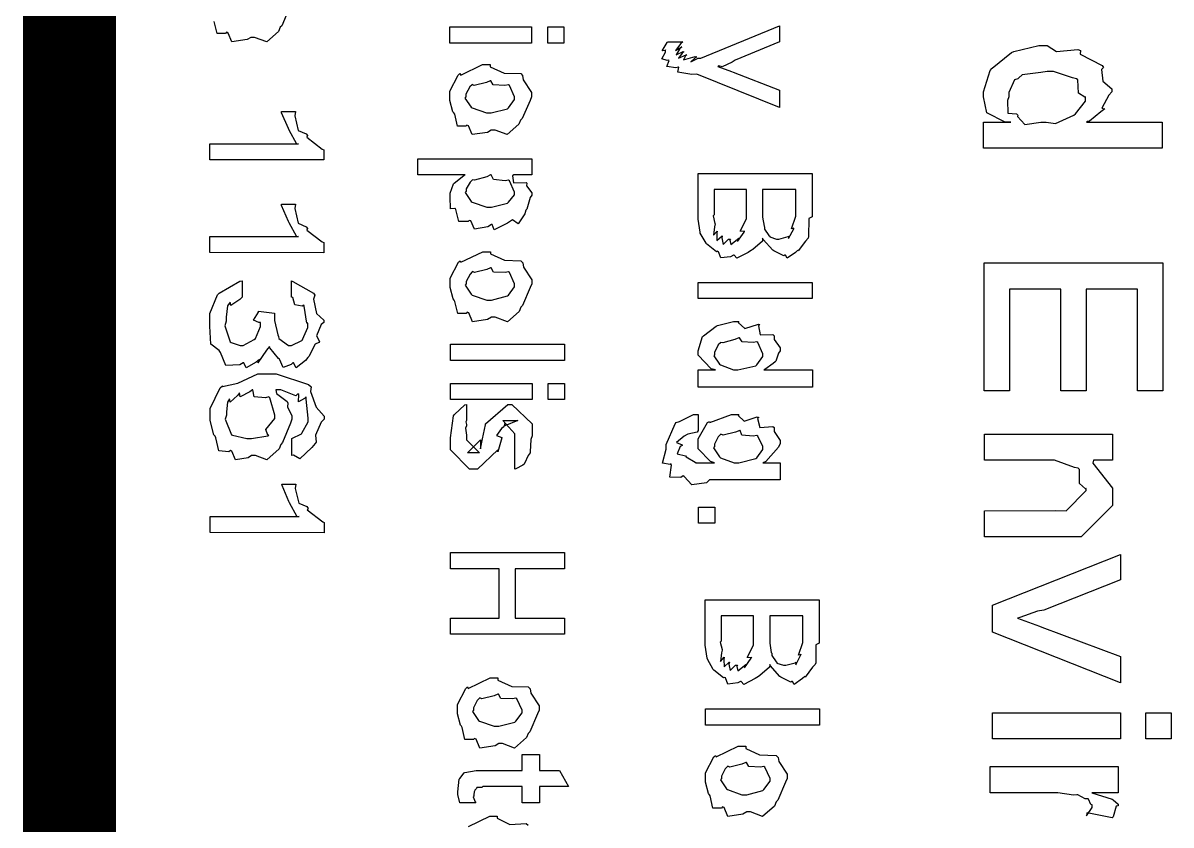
# Model space of a CAD drawing. Extents: x 0.1 to 11.6, y 0.3 to 16.3.
# Drawn here: x 1.585 to 1.8319, y 1.9032 to 2.0757 of the extents above; entities that cross this region are included whole.
import ezdxf

# ---------------------------------------------------------------- set-up
doc = ezdxf.new("R2010")
doc.units = 0
doc.header["$MEASUREMENT"] = 0

msp = doc.modelspace()

# ---------------------------------------------------------------- linework, layer by layer
at = {"color": 0, "const_width": 0.02}
msp.add_lwpolyline([(1.595, 0.520019), (1.595, 4.17665)], dxfattribs=at)
at = {"color": 0}
for points in [[(1.64236, 2.07904), (1.64068, 2.07514), (1.64031, 2.07482), (1.63997, 2.07389), (1.63743, 2.07167), (1.63482, 2.07264), (1.634, 2.07264), (1.63319, 2.07215), (1.62993, 2.07167), (1.62912, 2.07357), (1.62879, 2.07374), (1.62858, 2.07346), (1.62674, 2.07346), (1.62614, 2.07607)], [(1.68083, 1.90289), (1.68539, 1.90511), (1.68696, 1.90511), (1.68696, 1.90468), (1.68972, 1.90332), (1.69325, 1.90349), (1.69368, 1.90317)]]:
    msp.add_lwpolyline(points, dxfattribs=at)
for points in [[(1.67681, 2.07488), (1.69439, 2.07488), (1.69439, 2.0714), (1.67681, 2.0714), (1.67681, 2.07488)], [(1.69786, 2.07488), (1.70133, 2.07488), (1.70133, 2.0714), (1.69786, 2.0714), (1.69786, 2.07488)], [(1.72364, 2.07167), (1.72689, 2.07167), (1.72646, 2.07129), (1.72537, 2.06982), (1.72667, 2.07058), (1.72667, 2.07058), (1.72629, 2.07026), (1.72547, 2.06885), (1.727, 2.06961), (1.72711, 2.0695), (1.72678, 2.06922), (1.72601, 2.06814), (1.72765, 2.0689), (1.72775, 2.06885), (1.72749, 2.06868), (1.72706, 2.06782), (1.7296, 2.06853), (1.72993, 2.06842), (1.72954, 2.06825), (1.72862, 2.06739), (1.73025, 2.06819), (1.73079, 2.06819), (1.74772, 2.07514), (1.74772, 2.07167), (1.73817, 2.06776), (1.73753, 2.06733), (1.73535, 2.06629), (1.73465, 2.06651), (1.73449, 2.06646), (1.73443, 2.0664), (1.73742, 2.06526), (1.73774, 2.06515), (1.74772, 2.06125), (1.74772, 2.05757), (1.72993, 2.06472), (1.72889, 2.06467), (1.72586, 2.06517), (1.72607, 2.06625), (1.72601, 2.06625), (1.72542, 2.06608), (1.72347, 2.06635), (1.72396, 2.06765), (1.72385, 2.06776), (1.72358, 2.06765), (1.72239, 2.06799), (1.72319, 2.06944), (1.72319, 2.06993), (1.7231, 2.06982), (1.72244, 2.06976), (1.72353, 2.07156), (1.72364, 2.07167)], [(1.79161, 2.05442), (1.79747, 2.05442), (1.79622, 2.05436), (1.79232, 2.05643), (1.79161, 2.05985), (1.79161, 2.06093), (1.79161, 2.06093), (1.79303, 2.06554), (1.79335, 2.06592), (1.79346, 2.06603), (1.79758, 2.06939), (1.79812, 2.06961), (1.79812, 2.06961), (1.8035, 2.0709), (1.80528, 2.07092), (1.80528, 2.07092), (1.80729, 2.06961), (1.8119, 2.07004), (1.81244, 2.06982), (1.81239, 2.06901), (1.81711, 2.06657), (1.81743, 2.06614), (1.817, 2.06575), (1.81722, 2.06321), (1.81917, 2.06153), (1.81917, 2.06093), (1.81853, 2.06017), (1.81706, 2.0574), (1.81765, 2.05724), (1.81765, 2.05724), (1.81683, 2.05658), (1.81435, 2.05464), (1.81386, 2.05453), (1.81375, 2.05442), (1.83003, 2.05442), (1.83003, 2.04878), (1.79161, 2.04878), (1.79161, 2.05442)], [(1.68549, 2.06679), (1.68549, 2.06629), (1.68847, 2.06494), (1.69206, 2.06483), (1.69243, 2.0644), (1.6926, 2.06347), (1.69439, 2.06076), (1.69439, 2.05985), (1.69407, 2.05908), (1.69239, 2.05518), (1.692, 2.05485), (1.69168, 2.05393), (1.68912, 2.05171), (1.68653, 2.05268), (1.68571, 2.05268), (1.6849, 2.05219), (1.68164, 2.05171), (1.68083, 2.0536), (1.6805, 2.05376), (1.68028, 2.0535), (1.67844, 2.0535), (1.67785, 2.0561), (1.67768, 2.05638), (1.67746, 2.05664), (1.67681, 2.05908), (1.67681, 2.05985), (1.67681, 2.06108), (1.6786, 2.06451), (1.67899, 2.06483), (1.67914, 2.06451), (1.68386, 2.06679), (1.68549, 2.06679)], [(1.80528, 2.06526), (1.80393, 2.06511), (1.79992, 2.06456), (1.79921, 2.06396), (1.79899, 2.06375), (1.79824, 2.06347), (1.79704, 2.06076), (1.79704, 2.05985), (1.79676, 2.05908), (1.79682, 2.05632), (1.79867, 2.05621), (1.79899, 2.05593), (1.79889, 2.05561), (1.80051, 2.05387), (1.80393, 2.05442), (1.80507, 2.05442), (1.80507, 2.05442), (1.80707, 2.05414), (1.81104, 2.05587), (1.81136, 2.05615), (1.81136, 2.05615), (1.81353, 2.05892), (1.81353, 2.05985), (1.81338, 2.05979), (1.81201, 2.06065), (1.8119, 2.06353), (1.81158, 2.06375), (1.81071, 2.06392), (1.80664, 2.06526), (1.80528, 2.06526)], [(1.68549, 2.06332), (1.68468, 2.06293), (1.68207, 2.06228), (1.68164, 2.0625), (1.68158, 2.06244), (1.6811, 2.06196), (1.68028, 2.06039), (1.68028, 2.05985), (1.68007, 2.05957), (1.68137, 2.05763), (1.68158, 2.05746), (1.68158, 2.05746), (1.68468, 2.05638), (1.68571, 2.05638), (1.68571, 2.05638), (1.68918, 2.05729), (1.6894, 2.05746), (1.6894, 2.05746), (1.69069, 2.05925), (1.69069, 2.05985), (1.69069, 2.05985), (1.68961, 2.06228), (1.6894, 2.06244), (1.68864, 2.06228), (1.68614, 2.06239), (1.68565, 2.06332), (1.68549, 2.06332)], [(1.62517, 2.04628), (1.62517, 2.04975), (1.64426, 2.04975), (1.64388, 2.04969), (1.64225, 2.05268), (1.64208, 2.053), (1.64208, 2.053), (1.64063, 2.05642), (1.64057, 2.05669), (1.64361, 2.05669), (1.64344, 2.05578), (1.64421, 2.05263), (1.64594, 2.05186), (1.64621, 2.05149), (1.64606, 2.05117), (1.64936, 2.04861), (1.64968, 2.04844), (1.64968, 2.04628), (1.62517, 2.04628)], [(1.66992, 2.0465), (1.69444, 2.0465), (1.69444, 2.04303), (1.69054, 2.04303), (1.69032, 2.04286), (1.69049, 2.04133), (1.69319, 2.04144), (1.69336, 2.04129), (1.69331, 2.04069), (1.69444, 2.03922), (1.69444, 2.03868), (1.69412, 2.03819), (1.69336, 2.03569), (1.69314, 2.03543), (1.69293, 2.03467), (1.69151, 2.0325), (1.69032, 2.03336), (1.6901, 2.03326), (1.68924, 2.03265), (1.68636, 2.03125), (1.68588, 2.03239), (1.68576, 2.03239), (1.685, 2.0319), (1.68212, 2.03136), (1.68132, 2.03315), (1.68099, 2.03326), (1.68072, 2.03299), (1.67871, 2.03299), (1.67811, 2.0356), (1.67796, 2.03586), (1.6779, 2.03581), (1.67697, 2.03575), (1.67686, 2.03831), (1.67686, 2.03911), (1.67686, 2.03911), (1.67757, 2.04112), (1.67774, 2.04129), (1.67774, 2.04129), (1.67985, 2.04292), (1.68013, 2.04303), (1.66992, 2.04303), (1.66992, 2.0465)], [(1.68554, 2.04303), (1.68474, 2.04264), (1.68212, 2.04193), (1.68169, 2.04199), (1.68164, 2.04193), (1.68115, 2.0415), (1.68033, 2.04004), (1.68033, 2.03956), (1.68013, 2.03928), (1.68143, 2.03732), (1.68164, 2.03717), (1.68164, 2.03717), (1.68474, 2.03608), (1.68576, 2.03608), (1.68576, 2.03608), (1.68924, 2.037), (1.68946, 2.03717), (1.68946, 2.03717), (1.69075, 2.03879), (1.69075, 2.03933), (1.69075, 2.03933), (1.68967, 2.04178), (1.68946, 2.04193), (1.68869, 2.04178), (1.68619, 2.04204), (1.68571, 2.04303), (1.68554, 2.04303)], [(1.73019, 2.04335), (1.75472, 2.04335), (1.75472, 2.03401), (1.75401, 2.03364), (1.75396, 2.02979), (1.75385, 2.02946), (1.75331, 2.02881), (1.75174, 2.02669), (1.75168, 2.02686), (1.75168, 2.02686), (1.75114, 2.02636), (1.74935, 2.02513), (1.74897, 2.02576), (1.74886, 2.02576), (1.74864, 2.02561), (1.74647, 2.02669), (1.74625, 2.02686), (1.74625, 2.02686), (1.74419, 2.02918), (1.74408, 2.02946), (1.74403, 2.02881), (1.74197, 2.02701), (1.74169, 2.02686), (1.74094, 2.02636), (1.7385, 2.02513), (1.73796, 2.02576), (1.73779, 2.02576), (1.73719, 2.02544), (1.73508, 2.02518), (1.7346, 2.02653), (1.73432, 2.02664), (1.73415, 2.02653), (1.73204, 2.02821), (1.73193, 2.02838), (1.73193, 2.02838), (1.73068, 2.03054), (1.73063, 2.03076), (1.73063, 2.03076), (1.73019, 2.03353), (1.73019, 2.03444), (1.73019, 2.04335)], [(1.73367, 2.03988), (1.73367, 2.03446), (1.73346, 2.03424), (1.73383, 2.03261), (1.73389, 2.0325), (1.73372, 2.0319), (1.73351, 2.03006), (1.73432, 2.03097), (1.73432, 2.03097), (1.73421, 2.03049), (1.73426, 2.02892), (1.73535, 2.02994), (1.7354, 2.02989), (1.73529, 2.02951), (1.73557, 2.02811), (1.73671, 2.02924), (1.73714, 2.02924), (1.73703, 2.02903), (1.73725, 2.02806), (1.73893, 2.02946), (1.7391, 2.02946), (1.73893, 2.02929), (1.73867, 2.02869), (1.74013, 2.03076), (1.74018, 2.03097), (1.74007, 2.03088), (1.73926, 2.03093), (1.74061, 2.03358), (1.74061, 2.03444), (1.74061, 2.03988), (1.73367, 2.03988)], [(1.74408, 2.03988), (1.74408, 2.03467), (1.74408, 2.03396), (1.74442, 2.03201), (1.74451, 2.03185), (1.74451, 2.03136), (1.74544, 2.03), (1.74561, 2.02989), (1.74561, 2.02974), (1.74707, 2.02924), (1.74756, 2.02924), (1.74756, 2.02924), (1.74957, 2.02979), (1.74972, 2.02989), (1.74968, 2.02979), (1.74968, 2.02935), (1.75076, 2.03147), (1.75082, 2.03162), (1.75076, 2.03157), (1.75028, 2.03142), (1.75125, 2.03418), (1.75125, 2.0351), (1.75125, 2.03988), (1.74408, 2.03988)], [(1.62517, 2.02632), (1.62517, 2.02978), (1.64426, 2.02979), (1.64388, 2.02974), (1.64225, 2.03271), (1.64208, 2.03304), (1.64208, 2.03304), (1.64063, 2.03646), (1.64057, 2.03672), (1.64361, 2.03672), (1.64344, 2.03581), (1.64421, 2.03267), (1.64594, 2.0319), (1.64621, 2.03151), (1.64606, 2.03119), (1.64936, 2.02864), (1.64968, 2.02849), (1.64968, 2.02631), (1.62517, 2.02632)], [(1.68554, 2.02653), (1.68554, 2.02604), (1.68853, 2.02468), (1.69211, 2.02458), (1.69249, 2.02414), (1.69265, 2.02322), (1.69444, 2.0205), (1.69444, 2.01958), (1.69412, 2.01882), (1.69243, 2.01492), (1.69206, 2.0146), (1.69174, 2.01367), (1.68918, 2.01144), (1.68658, 2.01243), (1.68576, 2.01243), (1.68494, 2.01193), (1.68169, 2.01144), (1.68088, 2.01335), (1.68056, 2.01351), (1.68033, 2.01324), (1.6785, 2.01324), (1.6779, 2.01585), (1.67774, 2.01611), (1.67751, 2.01639), (1.67686, 2.01882), (1.67686, 2.01958), (1.67686, 2.02083), (1.67865, 2.02425), (1.67904, 2.02458), (1.67919, 2.02425), (1.68392, 2.02653), (1.68554, 2.02653)], [(1.68554, 2.02306), (1.68474, 2.02268), (1.68212, 2.02203), (1.68169, 2.02225), (1.68164, 2.02219), (1.68115, 2.02171), (1.68033, 2.02013), (1.68033, 2.01958), (1.68013, 2.01932), (1.68143, 2.01736), (1.68164, 2.01719), (1.68164, 2.01719), (1.68474, 2.01611), (1.68576, 2.01611), (1.68576, 2.01611), (1.68924, 2.01704), (1.68946, 2.01719), (1.68946, 2.01719), (1.69075, 2.01899), (1.69075, 2.01958), (1.69075, 2.01958), (1.68967, 2.02203), (1.68946, 2.02219), (1.68869, 2.02203), (1.68619, 2.02214), (1.68571, 2.02306), (1.68554, 2.02306)], [(1.79172, 2.02414), (1.83014, 2.02414), (1.83014, 1.99658), (1.82471, 1.99658), (1.82471, 2.0185), (1.81364, 2.0185), (1.81364, 1.99658), (1.80821, 1.99658), (1.80821, 2.0185), (1.79715, 2.0185), (1.79715, 1.99658), (1.79172, 1.99658), (1.79172, 2.02414)], [(1.63217, 2.02024), (1.63217, 2.01676), (1.63167, 2.01622), (1.62972, 2.01492), (1.62956, 2.01568), (1.62956, 2.01568), (1.62901, 2.01486), (1.62869, 2.01243), (1.62869, 2.01156), (1.62842, 2.01058), (1.62956, 2.00711), (1.62978, 2.007), (1.62978, 2.007), (1.63172, 2.00635), (1.63237, 2.00635), (1.63237, 2.00635), (1.63476, 2.00765), (1.63499, 2.00786), (1.63499, 2.00786), (1.63607, 2.01047), (1.63607, 2.01133), (1.63574, 2.01129), (1.63456, 2.01178), (1.63569, 2.01351), (1.63564, 2.01372), (1.63911, 2.01329), (1.63911, 2.01318), (1.63911, 2.01296), (1.63911, 2.01286), (1.63911, 2.01172), (1.63981, 2.00863), (1.63997, 2.00831), (1.64003, 2.00782), (1.64208, 2.00635), (1.64279, 2.00635), (1.64279, 2.00635), (1.64501, 2.00743), (1.64518, 2.00765), (1.64512, 2.00765), (1.64626, 2.01025), (1.64626, 2.01112), (1.64606, 2.01112), (1.64551, 2.01481), (1.6454, 2.01503), (1.64507, 2.01481), (1.6435, 2.01508), (1.64301, 2.01671), (1.64279, 2.01676), (1.64279, 2.02024), (1.64301, 2.02013), (1.64746, 2.01764), (1.64779, 2.01719), (1.64751, 2.01633), (1.64811, 2.01324), (1.64974, 2.01182), (1.64974, 2.01133), (1.64914, 2.01085), (1.64811, 2.00846), (1.64876, 2.00721), (1.64865, 2.007), (1.64785, 2.00667), (1.64649, 2.00396), (1.64626, 2.00375), (1.64578, 2.00314), (1.64378, 2.00157), (1.64318, 2.00265), (1.64301, 2.00265), (1.64268, 2.00228), (1.64094, 2.00163), (1.64019, 2.00342), (1.63997, 2.00353), (1.63997, 2.00353), (1.63813, 2.00586), (1.63801, 2.00612), (1.63737, 2.00532), (1.63553, 2.00265), (1.63585, 2.00331), (1.63585, 2.00331), (1.63519, 2.00276), (1.63297, 2.00151), (1.63249, 2.00265), (1.63237, 2.00265), (1.63167, 2.00217), (1.62864, 2.00206), (1.6275, 2.00483), (1.62717, 2.00526), (1.62717, 2.00526), (1.62543, 2.00661), (1.62522, 2.01053), (1.62522, 2.01178), (1.62522, 2.01324), (1.62685, 2.01725), (1.62717, 2.01764), (1.62717, 2.01764), (1.63162, 2.02018), (1.63217, 2.02024)], [(1.73019, 2.0199), (1.75472, 2.0199), (1.75472, 2.01643), (1.73019, 2.01643), (1.73019, 2.0199)], [(1.73025, 2.00108), (1.73394, 2.00108), (1.73301, 2.00131), (1.73025, 2.00424), (1.73025, 2.00521), (1.73025, 2.00521), (1.73112, 2.00825), (1.73133, 2.00846), (1.73133, 2.00846), (1.73406, 2.01053), (1.73438, 2.01064), (1.73438, 2.01064), (1.73779, 2.0115), (1.73893, 2.0115), (1.73882, 2.01129), (1.74024, 2.01004), (1.74317, 2.01096), (1.74349, 2.01085), (1.74322, 2.01058), (1.74354, 2.00863), (1.74631, 2.00874), (1.74653, 2.00846), (1.74653, 2.00765), (1.74783, 2.00586), (1.74783, 2.00521), (1.7475, 2.00467), (1.7469, 2.00299), (1.74675, 2.00282), (1.74636, 2.0025), (1.74457, 2.00119), (1.74436, 2.00108), (1.75478, 2.00108), (1.75478, 1.99739), (1.73025, 1.99739), (1.73025, 2.00108)], [(1.73893, 2.00803), (1.73812, 2.00765), (1.73551, 2.00694), (1.73508, 2.007), (1.73503, 2.00694), (1.73454, 2.00646), (1.73372, 2.00487), (1.73372, 2.00433), (1.73356, 2.00412), (1.73481, 2.00233), (1.73503, 2.00217), (1.73503, 2.00217), (1.73779, 2.00108), (1.73872, 2.00108), (1.73872, 2.00108), (1.74263, 2.002), (1.74283, 2.00217), (1.74283, 2.00217), (1.74414, 2.00396), (1.74414, 2.00456), (1.74414, 2.00456), (1.74306, 2.007), (1.74283, 2.00717), (1.74208, 2.007), (1.73969, 2.00711), (1.7391, 2.00803), (1.73893, 2.00803)], [(1.67692, 2.00663), (1.70144, 2.00663), (1.70144, 2.00314), (1.67692, 2.00315), (1.67692, 2.00663)], [(1.64285, 1.98269), (1.64285, 1.98637), (1.64285, 1.98637), (1.64492, 1.98736), (1.64501, 1.98746), (1.64497, 1.98751), (1.64632, 1.98996), (1.64632, 1.99072), (1.64632, 1.99072), (1.64594, 1.99479), (1.64589, 1.99528), (1.64556, 1.99494), (1.64426, 1.99425), (1.64432, 1.99582), (1.64415, 1.99593), (1.64372, 1.9955), (1.64046, 1.99681), (1.63938, 1.99681), (1.63954, 1.99599), (1.64182, 1.99431), (1.64199, 1.99397), (1.64187, 1.99317), (1.64285, 1.99121), (1.64285, 1.9905), (1.64253, 1.98964), (1.64085, 1.98546), (1.64046, 1.98508), (1.64008, 1.98415), (1.63747, 1.98178), (1.63499, 1.98269), (1.63417, 1.98269), (1.63346, 1.98221), (1.63069, 1.98172), (1.62993, 1.98361), (1.62961, 1.98378), (1.62929, 1.98344), (1.62711, 1.98367), (1.62651, 1.98649), (1.62636, 1.98682), (1.62608, 1.98714), (1.62528, 1.99018), (1.62528, 1.99115), (1.62528, 1.99278), (1.62744, 1.99724), (1.62788, 1.99767), (1.62793, 1.9975), (1.63118, 1.99826), (1.63553, 2.00026), (1.63699, 2.00026), (1.63949, 2.00026), (1.64643, 1.99793), (1.64697, 1.99744), (1.64681, 1.99642), (1.64806, 1.99306), (1.64979, 1.99115), (1.64979, 1.9905), (1.64914, 1.98985), (1.64794, 1.98708), (1.64806, 1.98557), (1.64785, 1.98529), (1.64714, 1.98438), (1.64458, 1.98199), (1.64322, 1.98275), (1.64285, 1.98269)], [(1.67692, 1.99821), (1.6945, 1.99821), (1.6945, 1.99474), (1.67692, 1.99474), (1.67692, 1.99821)], [(1.69797, 1.99821), (1.70144, 1.99821), (1.70144, 1.99474), (1.69797, 1.99474), (1.69797, 1.99821)], [(1.63439, 1.99679), (1.63379, 1.99636), (1.63172, 1.99533), (1.63157, 1.99615), (1.63157, 1.99615), (1.63113, 1.9956), (1.62956, 1.99419), (1.62939, 1.99485), (1.62939, 1.99485), (1.62896, 1.99414), (1.62875, 1.99208), (1.62875, 1.99137), (1.62847, 1.9905), (1.62983, 1.98714), (1.63004, 1.98703), (1.63004, 1.98703), (1.63314, 1.98637), (1.63417, 1.98637), (1.63417, 1.98637), (1.63764, 1.98692), (1.63786, 1.98703), (1.63769, 1.98703), (1.63721, 1.98828), (1.63917, 1.99061), (1.63917, 1.99137), (1.63917, 1.99137), (1.63807, 1.99506), (1.63786, 1.99528), (1.63715, 1.99506), (1.63471, 1.99533), (1.63444, 1.99681), (1.63439, 1.99679)], [(1.68039, 1.99365), (1.68039, 1.99018), (1.68028, 1.98996), (1.68039, 1.98932), (1.68039, 1.9891), (1.68018, 1.98856), (1.68039, 1.98704), (1.68039, 1.98649), (1.68039, 1.98606), (1.68321, 1.98324), (1.68212, 1.98324), (1.68061, 1.98324), (1.68343, 1.98606), (1.68343, 1.9841), (1.68386, 1.98628), (1.68451, 1.98931), (1.68451, 1.98953), (1.68929, 1.99365), (1.69015, 1.99365), (1.6945, 1.98953), (1.6945, 1.98693), (1.69422, 1.98611), (1.69412, 1.98351), (1.69407, 1.98324), (1.69368, 1.98269), (1.69288, 1.98096), (1.69276, 1.98085), (1.69249, 1.98062), (1.69103, 1.97982), (1.69081, 1.97976), (1.69081, 1.98324), (1.69081, 1.98324), (1.69081, 1.98406), (1.69081, 1.98432), (1.69081, 1.98432), (1.69081, 1.98611), (1.69081, 1.98671), (1.69081, 1.98736), (1.68821, 1.99018), (1.68951, 1.99018), (1.69146, 1.99018), (1.68864, 1.9891), (1.68864, 1.98953), (1.68842, 1.98888), (1.68793, 1.9885), (1.68685, 1.98699), (1.68799, 1.98654), (1.68799, 1.98649), (1.68713, 1.98346), (1.68713, 1.98389), (1.68278, 1.97976), (1.68257, 1.97976), (1.68104, 1.97976), (1.67692, 1.98389), (1.67692, 1.98649), (1.67692, 1.98649), (1.67763, 1.99121), (1.67779, 1.99149), (1.67779, 1.99149), (1.68007, 1.9936), (1.68039, 1.99365)], [(1.73025, 1.99154), (1.73025, 1.98807), (1.73003, 1.98768), (1.72797, 1.98731), (1.72786, 1.98719), (1.72721, 1.98687), (1.72558, 1.98546), (1.72678, 1.98497), (1.72678, 1.98481), (1.72635, 1.9846), (1.72569, 1.98301), (1.72749, 1.98258), (1.72765, 1.98242), (1.72765, 1.98242), (1.72954, 1.98124), (1.72982, 1.98113), (1.72976, 1.98113), (1.72965, 1.98113), (1.73269, 1.98113), (1.73372, 1.98113), (1.73286, 1.98139), (1.73025, 1.98415), (1.73025, 1.98503), (1.73025, 1.98628), (1.73221, 1.98975), (1.73264, 1.99001), (1.73275, 1.98975), (1.73736, 1.99154), (1.73893, 1.99154), (1.73882, 1.99132), (1.74013, 1.99007), (1.74294, 1.991), (1.74328, 1.99089), (1.743, 1.99061), (1.74349, 1.98872), (1.74631, 1.98893), (1.74653, 1.98872), (1.74653, 1.98785), (1.74783, 1.9859), (1.74783, 1.98525), (1.7475, 1.98449), (1.74474, 1.98139), (1.74414, 1.98113), (1.74783, 1.98113), (1.74783, 1.97743), (1.73264, 1.97743), (1.73199, 1.97683), (1.72885, 1.9764), (1.72721, 1.97819), (1.727, 1.97831), (1.72646, 1.97797), (1.72413, 1.97803), (1.7245, 1.98062), (1.72439, 1.9809), (1.72418, 1.98074), (1.72254, 1.98101), (1.72331, 1.98406), (1.72331, 1.98503), (1.72331, 1.98503), (1.72526, 1.98953), (1.72547, 1.98981), (1.72547, 1.98981), (1.72618, 1.99001), (1.72922, 1.99154), (1.73025, 1.99154)], [(1.73915, 1.98807), (1.73828, 1.98768), (1.73557, 1.98704), (1.73508, 1.98725), (1.73503, 1.98719), (1.73454, 1.98671), (1.73372, 1.98514), (1.73372, 1.9846), (1.73351, 1.98432), (1.73481, 1.98238), (1.73503, 1.98221), (1.73503, 1.98221), (1.73796, 1.98113), (1.73893, 1.98113), (1.73893, 1.98113), (1.74263, 1.98204), (1.74283, 1.98221), (1.74283, 1.98221), (1.74414, 1.984), (1.74414, 1.9846), (1.74414, 1.9846), (1.74306, 1.98682), (1.74283, 1.98699), (1.74208, 1.98682), (1.73964, 1.98708), (1.73926, 1.98807), (1.73915, 1.98807)], [(1.79178, 1.98731), (1.81933, 1.98731), (1.81933, 1.98167), (1.81521, 1.98167), (1.81511, 1.98101), (1.81933, 1.97564), (1.81933, 1.97385), (1.81933, 1.9719), (1.81261, 1.96517), (1.80826, 1.96517), (1.79178, 1.96517), (1.79178, 1.97081), (1.80697, 1.97082), (1.80935, 1.97081), (1.81369, 1.97515), (1.81369, 1.97558), (1.81353, 1.97553), (1.81222, 1.97667), (1.81222, 1.97965), (1.81196, 1.97993), (1.81114, 1.98014), (1.80686, 1.98167), (1.80544, 1.98167), (1.79178, 1.98167), (1.79178, 1.98731)], [(1.62528, 1.9661), (1.62528, 1.96957), (1.64437, 1.96957), (1.64399, 1.96951), (1.64236, 1.9725), (1.64219, 1.97282), (1.64219, 1.97282), (1.64074, 1.97624), (1.64068, 1.97651), (1.64372, 1.97651), (1.64356, 1.97558), (1.64432, 1.97244), (1.64606, 1.97168), (1.64632, 1.97131), (1.64615, 1.97097), (1.64947, 1.96843), (1.64979, 1.96826), (1.64979, 1.96608), (1.62528, 1.9661)], [(1.73031, 1.97157), (1.73378, 1.97157), (1.73378, 1.9681), (1.73031, 1.9681), (1.73031, 1.97157)], [(1.67697, 1.96181), (1.7015, 1.96181), (1.7015, 1.95833), (1.69086, 1.95833), (1.69086, 1.94769), (1.7015, 1.94769), (1.7015, 1.94422), (1.67697, 1.94422), (1.67697, 1.94769), (1.68739, 1.94769), (1.68739, 1.95833), (1.67697, 1.95833), (1.67697, 1.96181)], [(1.79351, 1.95051), (1.82107, 1.96137), (1.82107, 1.95594), (1.80458, 1.94943), (1.80317, 1.94917), (1.79937, 1.94786), (1.79893, 1.94769), (1.79893, 1.94769), (1.8036, 1.94596), (1.80414, 1.94575), (1.82107, 1.93946), (1.82107, 1.93381), (1.79351, 1.94467), (1.79351, 1.95051)], [(1.73172, 1.95165), (1.75624, 1.95165), (1.75624, 1.94233), (1.75553, 1.94194), (1.75549, 1.9381), (1.75538, 1.93776), (1.75483, 1.93713), (1.75325, 1.935), (1.75319, 1.93517), (1.75319, 1.93517), (1.75265, 1.93468), (1.75088, 1.93343), (1.75049, 1.93408), (1.75038, 1.93408), (1.75017, 1.93392), (1.74799, 1.935), (1.74778, 1.93517), (1.74778, 1.93517), (1.74571, 1.9375), (1.74561, 1.93776), (1.74556, 1.93713), (1.74349, 1.93533), (1.74322, 1.93517), (1.74246, 1.93468), (1.74001, 1.93343), (1.73947, 1.93408), (1.73931, 1.93408), (1.73872, 1.93375), (1.7366, 1.93349), (1.73611, 1.93483), (1.73583, 1.93494), (1.73568, 1.93483), (1.73356, 1.93653), (1.73346, 1.93668), (1.73346, 1.93668), (1.73221, 1.93886), (1.73215, 1.93907), (1.73215, 1.93907), (1.73172, 1.94185), (1.73172, 1.94276), (1.73172, 1.95165)], [(1.73519, 1.94819), (1.73519, 1.94276), (1.73497, 1.94254), (1.73535, 1.94092), (1.7354, 1.94081), (1.73525, 1.94021), (1.73503, 1.93836), (1.73583, 1.93929), (1.73583, 1.93929), (1.73574, 1.93881), (1.73579, 1.93722), (1.73688, 1.93826), (1.73693, 1.93821), (1.73682, 1.93782), (1.73708, 1.93642), (1.73822, 1.93756), (1.73867, 1.93756), (1.73856, 1.93733), (1.73876, 1.93636), (1.74046, 1.93776), (1.74061, 1.93776), (1.74046, 1.93761), (1.74018, 1.93701), (1.74164, 1.93907), (1.74169, 1.93929), (1.7416, 1.93918), (1.74078, 1.93924), (1.74214, 1.94189), (1.74214, 1.94276), (1.74214, 1.94819), (1.73519, 1.94819)], [(1.74561, 1.94818), (1.74561, 1.94297), (1.74561, 1.94228), (1.74593, 1.94032), (1.74604, 1.94015), (1.74604, 1.93967), (1.74696, 1.93832), (1.74713, 1.93821), (1.74713, 1.93804), (1.74858, 1.93756), (1.74908, 1.93756), (1.74908, 1.93756), (1.75108, 1.9381), (1.75125, 1.93821), (1.75119, 1.9381), (1.75119, 1.93767), (1.75228, 1.93978), (1.75233, 1.93994), (1.75228, 1.93989), (1.75179, 1.93972), (1.75276, 1.94249), (1.75276, 1.94342), (1.75276, 1.94818), (1.74561, 1.94818)], [(1.68713, 1.93485), (1.68713, 1.93435), (1.69011, 1.933), (1.69368, 1.93289), (1.69407, 1.93246), (1.69422, 1.93153), (1.69601, 1.92882), (1.69601, 1.9279), (1.69569, 1.92714), (1.69401, 1.92324), (1.69363, 1.9229), (1.69331, 1.92199), (1.69075, 1.91976), (1.68815, 1.92074), (1.68733, 1.92074), (1.68653, 1.92025), (1.68326, 1.91976), (1.68246, 1.92165), (1.68212, 1.92182), (1.68192, 1.92156), (1.68007, 1.92156), (1.67947, 1.92415), (1.67931, 1.92443), (1.6791, 1.92469), (1.67844, 1.92714), (1.67844, 1.9279), (1.67844, 1.92915), (1.68024, 1.93257), (1.68061, 1.93289), (1.68078, 1.93257), (1.68549, 1.93485), (1.68713, 1.93485)], [(1.68713, 1.93138), (1.68631, 1.93099), (1.68371, 1.93033), (1.68326, 1.93056), (1.68321, 1.9305), (1.68272, 1.93001), (1.68192, 1.92844), (1.68192, 1.9279), (1.68169, 1.92763), (1.683, 1.92567), (1.68321, 1.92551), (1.68321, 1.92551), (1.68631, 1.92443), (1.68733, 1.92443), (1.68733, 1.92443), (1.69081, 1.92535), (1.69103, 1.92551), (1.69103, 1.92551), (1.69233, 1.92731), (1.69233, 1.9279), (1.69233, 1.9279), (1.69125, 1.93033), (1.69103, 1.9305), (1.69026, 1.93033), (1.68778, 1.93044), (1.68728, 1.93138), (1.68713, 1.93138)], [(1.73178, 1.92817), (1.75629, 1.92817), (1.75629, 1.92469), (1.73178, 1.92469), (1.73178, 1.92817)], [(1.79351, 1.92736), (1.82107, 1.92736), (1.82107, 1.92171), (1.79351, 1.92171), (1.79351, 1.92736)], [(1.8265, 1.92736), (1.83192, 1.92735), (1.83192, 1.92171), (1.8265, 1.92171), (1.8265, 1.92736)], [(1.74046, 1.92014), (1.74046, 1.91965), (1.74343, 1.91829), (1.74701, 1.91818), (1.7474, 1.91775), (1.74756, 1.91683), (1.74935, 1.91411), (1.74935, 1.91319), (1.74903, 1.91243), (1.74735, 1.90853), (1.74696, 1.90821), (1.74664, 1.90728), (1.74408, 1.90506), (1.74149, 1.90603), (1.74067, 1.90603), (1.73986, 1.90554), (1.7366, 1.90506), (1.73579, 1.90696), (1.73546, 1.90713), (1.73525, 1.90685), (1.7334, 1.90685), (1.73281, 1.90944), (1.73264, 1.90972), (1.73242, 1.91), (1.73178, 1.91243), (1.73178, 1.91319), (1.73178, 1.91444), (1.73356, 1.91786), (1.73394, 1.91818), (1.7341, 1.91786), (1.73882, 1.92014), (1.74046, 1.92014)], [(1.6824, 1.90799), (1.67893, 1.90799), (1.67893, 1.90799), (1.6785, 1.90978), (1.6785, 1.91037), (1.6785, 1.91037), (1.67882, 1.91303), (1.67893, 1.91319), (1.67893, 1.91319), (1.6799, 1.91444), (1.68001, 1.9145), (1.68001, 1.9145), (1.68246, 1.91493), (1.68326, 1.91493), (1.69239, 1.91493), (1.69239, 1.9184), (1.69607, 1.9184), (1.69607, 1.91493), (1.70042, 1.91493), (1.70236, 1.91146), (1.69607, 1.91146), (1.69607, 1.90799), (1.69239, 1.90799), (1.69239, 1.91146), (1.68392, 1.91146), (1.68371, 1.91129), (1.68267, 1.91129), (1.68261, 1.91124), (1.68251, 1.91108), (1.68218, 1.91069), (1.68218, 1.9106), (1.68201, 1.91037), (1.68197, 1.90972), (1.68197, 1.9095), (1.68181, 1.90929), (1.68229, 1.90815), (1.6824, 1.90799)], [(1.74044, 1.91667), (1.73964, 1.91629), (1.73703, 1.91564), (1.7366, 1.91585), (1.73654, 1.91579), (1.73606, 1.91531), (1.73525, 1.91374), (1.73525, 1.91319), (1.73503, 1.91292), (1.73633, 1.91097), (1.73654, 1.91081), (1.73654, 1.91081), (1.73964, 1.90972), (1.74067, 1.90972), (1.74067, 1.90972), (1.74414, 1.91065), (1.74436, 1.91081), (1.74436, 1.91081), (1.74567, 1.9126), (1.74567, 1.91319), (1.74567, 1.91319), (1.74457, 1.91564), (1.74436, 1.91579), (1.7436, 1.91564), (1.7411, 1.91575), (1.74061, 1.91667), (1.74044, 1.91667)], [(1.79303, 1.91581), (1.82058, 1.91579), (1.82058, 1.91015), (1.81494, 1.91015), (1.81489, 1.9101), (1.81928, 1.90875), (1.8195, 1.90864), (1.8195, 1.90864), (1.82058, 1.90765), (1.82058, 1.90733), (1.82015, 1.90728), (1.8195, 1.90494), (1.81928, 1.90474), (1.81386, 1.90582), (1.81381, 1.90571), (1.81375, 1.90517), (1.81494, 1.90696), (1.81494, 1.90756), (1.81467, 1.90761), (1.81418, 1.90875), (1.81407, 1.90886), (1.81347, 1.90885), (1.8119, 1.90972), (1.81168, 1.90972), (1.81093, 1.90961), (1.80757, 1.91015), (1.80647, 1.91015), (1.79303, 1.91015), (1.79303, 1.91581)]]:
    msp.add_lwpolyline(points, close=True, dxfattribs=at)

doc.saveas('drawing.dxf')
